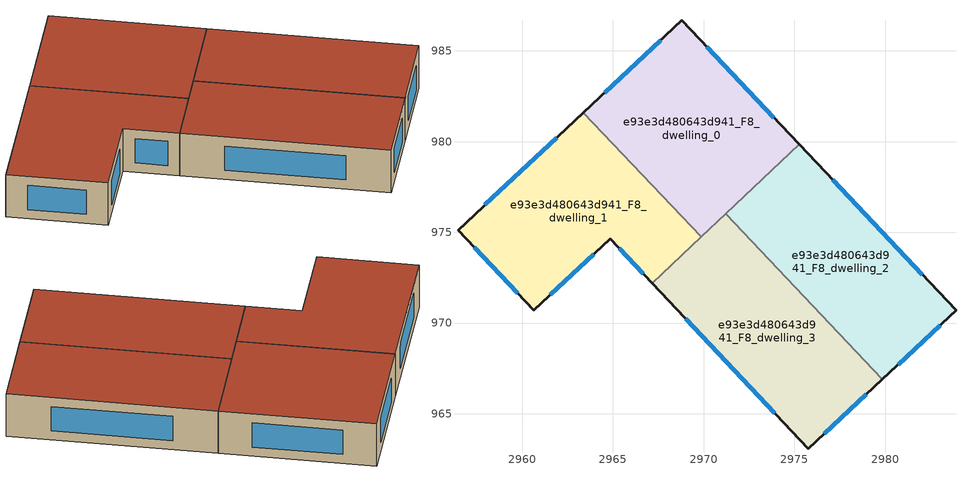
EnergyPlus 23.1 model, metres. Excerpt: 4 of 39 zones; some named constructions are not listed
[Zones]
e93e3d480643d941_F8_dwelling_0
 floor to e93e3d480643d941_F7_dwelling_0 (EU_floor_Construction): 2968.8,986.69 2975.26,979.86 2969.85,974.75 2963.37,981.6 z24
 wall outside (EU_wall_Construction): 2975.26,979.86 2968.8,986.69 2963.37,981.6 z24:27
 wall to e93e3d480643d941_F8_dwelling_1 (EU_wall_Construction): 2963.37,981.6 2969.85,974.75 z24:27
 wall to e93e3d480643d941_F8_dwelling_2 (EU_wall_Construction): 2971.21,976.03 2975.26,979.86 z24:27
 wall to e93e3d480643d941_F8_dwelling_3 (EU_wall_Construction): 2969.85,974.75 2971.21,976.03 z24:27
 window (EU_Window_Construction): 2967.64,985.6 2964.53,982.69 / 2973.88,981.32 2970.18,985.23 z24.64:26.36
 roof outside (EU_roof_Construction): 2975.26,979.86 2968.8,986.69 2963.37,981.6 2969.85,974.75 z27
e93e3d480643d941_F8_dwelling_1
 floor to e93e3d480643d941_F7_dwelling_1 (EU_floor_Construction): 2963.37,981.6 2969.85,974.75 2967.16,972.2 2964.84,974.65 2960.63,970.71 2956.46,975.12 z24
 wall outside (EU_wall_Construction): 2963.37,981.6 2956.46,975.12 2960.63,970.71 2964.84,974.65 2967.16,972.2 z24:27
 wall to e93e3d480643d941_F8_dwelling_3 (EU_wall_Construction): 2967.16,972.2 2969.85,974.75 z24:27
 window (EU_Window_Construction): 2965.34,974.12 2966.66,972.72 / 2961.53,971.55 2963.94,973.8 / 2957.35,974.18 2959.74,971.65 / 2961.89,980.22 2957.94,976.51 z24.64:26.36
 roof outside (EU_roof_Construction): 2967.16,972.2 2969.85,974.75 2963.37,981.6 2956.46,975.12 2960.63,970.71 2964.84,974.65 z27
e93e3d480643d941_F8_dwelling_2
 floor to e93e3d480643d941_F7_dwelling_2 (EU_floor_Construction): 2975.26,979.86 2983.91,970.7 2979.85,966.89 2971.21,976.03 z24
 wall outside (EU_wall_Construction): 2979.85,966.89 2983.91,970.7 2975.26,979.86 z24:27
 wall to e93e3d480643d941_F8_dwelling_3 (EU_wall_Construction): 2971.21,976.03 2979.85,966.89 z24:27
 window (EU_Window_Construction): 2982.06,972.66 2977.11,977.89 / 2980.72,967.71 2983.04,969.89 z24.64:26.36
 roof outside (EU_roof_Construction): 2983.91,970.7 2975.26,979.86 2971.21,976.03 2979.85,966.89 z27
e93e3d480643d941_F8_dwelling_3
 floor to e93e3d480643d941_F7_dwelling_3 (EU_floor_Construction): 2971.21,976.03 2979.85,966.89 2975.78,963.07 2967.16,972.2 z24
 wall outside (EU_wall_Construction): 2967.16,972.2 2975.78,963.07 2979.85,966.89 z24:27
 window (EU_Window_Construction): 2976.65,963.89 2978.98,966.07 / 2969,970.24 2973.93,965.03 z24.64:26.36
 roof outside (EU_roof_Construction): 2979.85,966.89 2971.21,976.03 2967.16,972.2 2975.78,963.07 z27
[SCHEDULE:FILE] Column Number=1; Rows to Skip at Top=0; Number of Hours of Data=8760; Column Separator=Comma; Interpolate to Timestep=No; Minutes per Item=60; Adjust Schedule for Daylight Savings=Yes
Name | File
EU_Step8_GainSchedule_e93e3d480643d941_F2_dwelling_1_f000 | ../../schedules/e93e3d480643d941/e93e3d480643d941_F2_dwelling_1_f000_gain.csv
EU_Step8_GainSchedule_e93e3d480643d941_F2_dwelling_2_f000 | ../../schedules/e93e3d480643d941/e93e3d480643d941_F2_dwelling_2_f000_gain.csv
EU_Step8_GainSchedule_e93e3d480643d941_F2_dwelling_3_f000 | ../../schedules/e93e3d480643d941/e93e3d480643d941_F2_dwelling_3_f000_gain.csv
EU_Step8_GainSchedule_e93e3d480643d941_F2_dwelling_4_f000 | ../../schedules/e93e3d480643d941/e93e3d480643d941_F2_dwelling_4_f000_gain.csv
EU_Step8_GainSchedule_e93e3d480643d941_F3_dwelling_0_f000 | ../../schedules/e93e3d480643d941/e93e3d480643d941_F3_dwelling_0_f000_gain.csv
EU_Step8_GainSchedule_e93e3d480643d941_F3_dwelling_1_f000 | ../../schedules/e93e3d480643d941/e93e3d480643d941_F3_dwelling_1_f000_gain.csv
EU_Step8_GainSchedule_e93e3d480643d941_F3_dwelling_2_f000 | ../../schedules/e93e3d480643d941/e93e3d480643d941_F3_dwelling_2_f000_gain.csv
EU_Step8_GainSchedule_e93e3d480643d941_F3_dwelling_3_f000 | ../../schedules/e93e3d480643d941/e93e3d480643d941_F3_dwelling_3_f000_gain.csv
EU_Step8_GainSchedule_e93e3d480643d941_F4_dwelling_0_f000 | ../../schedules/e93e3d480643d941/e93e3d480643d941_F4_dwelling_0_f000_gain.csv
EU_Step8_GainSchedule_e93e3d480643d941_F4_dwelling_1_f000 | ../../schedules/e93e3d480643d941/e93e3d480643d941_F4_dwelling_1_f000_gain.csv
EU_Step8_GainSchedule_e93e3d480643d941_F4_dwelling_2_f000 | ../../schedules/e93e3d480643d941/e93e3d480643d941_F4_dwelling_2_f000_gain.csv
EU_Step8_GainSchedule_e93e3d480643d941_F4_dwelling_3_f000 | ../../schedules/e93e3d480643d941/e93e3d480643d941_F4_dwelling_3_f000_gain.csv
EU_Step8_GainSchedule_e93e3d480643d941_F5_dwelling_0_f000 | ../../schedules/e93e3d480643d941/e93e3d480643d941_F5_dwelling_0_f000_gain.csv
EU_Step8_GainSchedule_e93e3d480643d941_F5_dwelling_1_f000 | ../../schedules/e93e3d480643d941/e93e3d480643d941_F5_dwelling_1_f000_gain.csv
EU_Step8_GainSchedule_e93e3d480643d941_F5_dwelling_2_f000 | ../../schedules/e93e3d480643d941/e93e3d480643d941_F5_dwelling_2_f000_gain.csv
EU_Step8_GainSchedule_e93e3d480643d941_F5_dwelling_3_f000 | ../../schedules/e93e3d480643d941/e93e3d480643d941_F5_dwelling_3_f000_gain.csv
EU_Step8_GainSchedule_e93e3d480643d941_F6_dwelling_0_f000 | ../../schedules/e93e3d480643d941/e93e3d480643d941_F6_dwelling_0_f000_gain.csv
EU_Step8_GainSchedule_e93e3d480643d941_F6_dwelling_1_f000 | ../../schedules/e93e3d480643d941/e93e3d480643d941_F6_dwelling_1_f000_gain.csv
EU_Step8_GainSchedule_e93e3d480643d941_F6_dwelling_2_f000 | ../../schedules/e93e3d480643d941/e93e3d480643d941_F6_dwelling_2_f000_gain.csv
EU_Step8_GainSchedule_e93e3d480643d941_F6_dwelling_3_f000 | ../../schedules/e93e3d480643d941/e93e3d480643d941_F6_dwelling_3_f000_gain.csv
EU_Step8_GainSchedule_e93e3d480643d941_F7_dwelling_0_f000 | ../../schedules/e93e3d480643d941/e93e3d480643d941_F7_dwelling_0_f000_gain.csv
EU_Step8_GainSchedule_e93e3d480643d941_F7_dwelling_1_f000 | ../../schedules/e93e3d480643d941/e93e3d480643d941_F7_dwelling_1_f000_gain.csv
EU_Step8_GainSchedule_e93e3d480643d941_F7_dwelling_2_f000 | ../../schedules/e93e3d480643d941/e93e3d480643d941_F7_dwelling_2_f000_gain.csv
EU_Step8_GainSchedule_e93e3d480643d941_F7_dwelling_3_f000 | ../../schedules/e93e3d480643d941/e93e3d480643d941_F7_dwelling_3_f000_gain.csv
